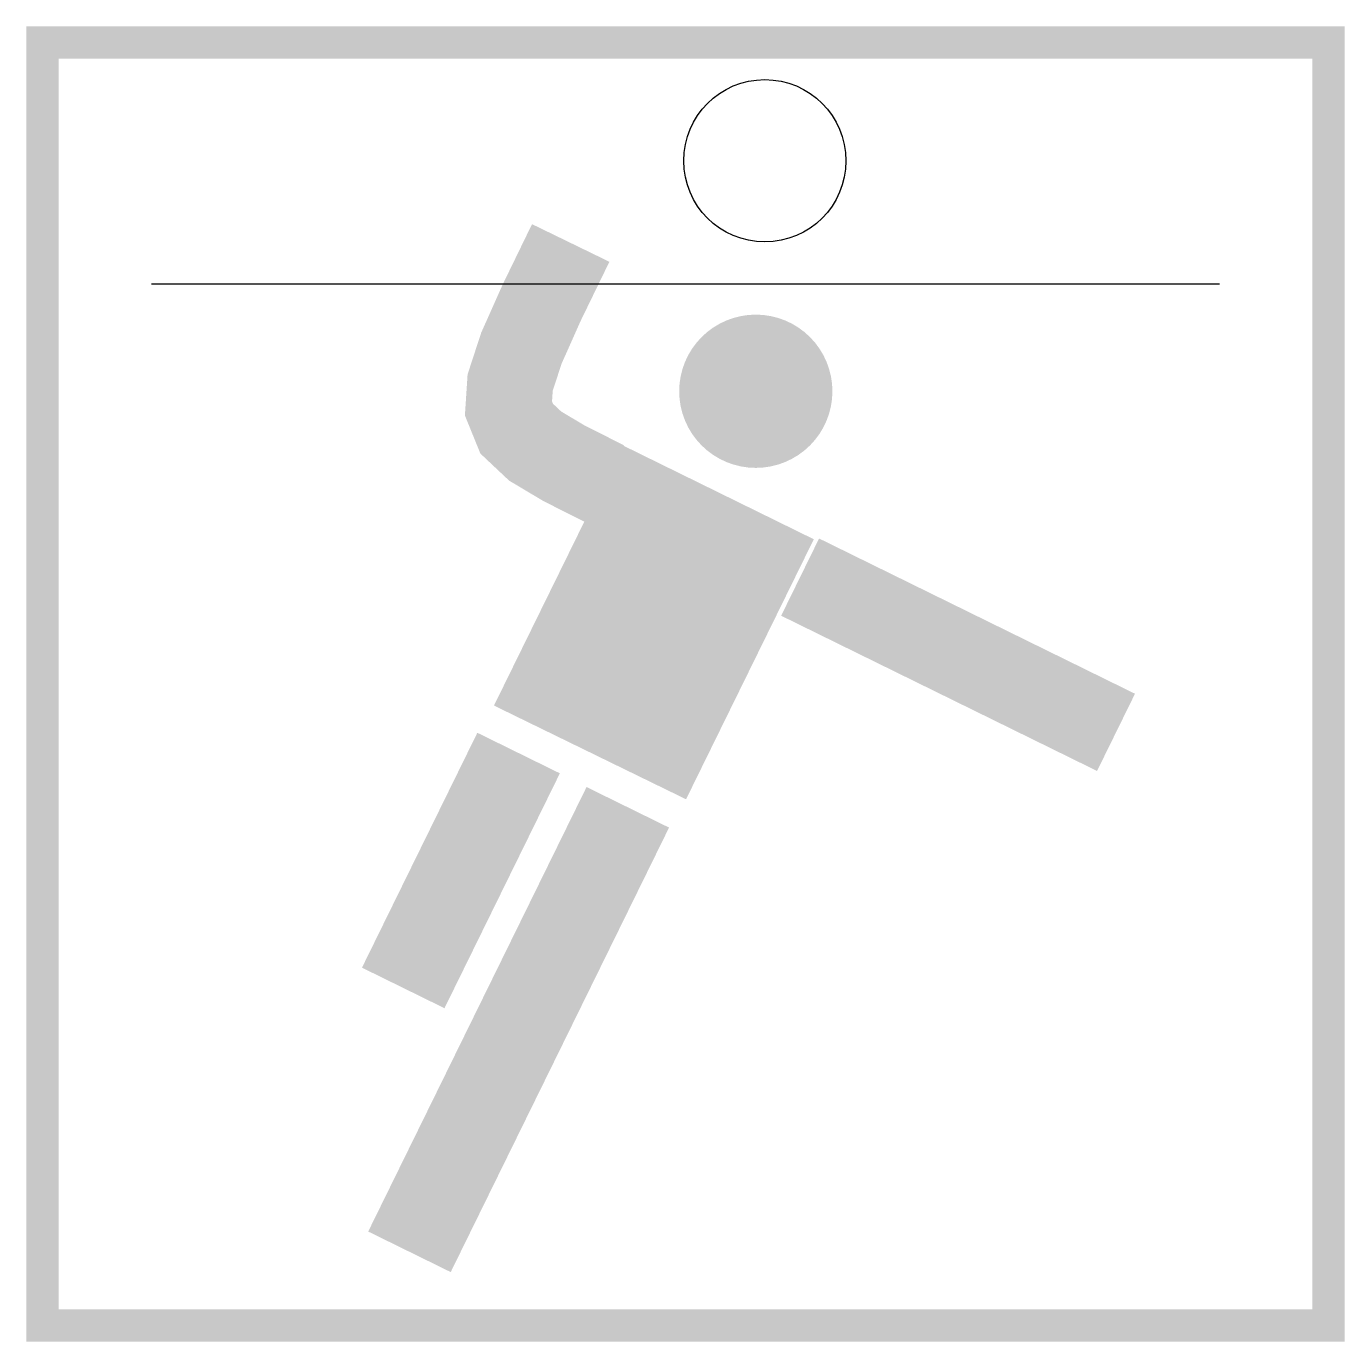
# Model space of a CAD drawing. Extents: x -0.454 to 0.466, y -0.443 to 0.474.
import ezdxf

# ---------------------------------------------------------------- set-up
doc = ezdxf.new("R2010")
doc.units = 0
doc.header["$LTSCALE"] = 50
doc.layers.add('SIMBOLI', color=2, linetype='CONTINUOUS')
doc.layers.add('SIMBOLI_IB', color=2, linetype='CONTINUOUS')

msp = doc.modelspace()

# ---------------------------------------------------------------- linework, layer by layer
at = {"layer": 'SIMBOLI', "const_width": 0.0225}
msp.add_lwpolyline([(0.45439, -0.432), (0.45439, 0.46259), (-0.44253, 0.46259), (-0.44253, -0.432)], close=True, dxfattribs=at)
at = {"layer": 'SIMBOLI_IB'}
for points, const_width in [([(-0.05039, 0.15492), (-0.07852, 0.16904), (-0.0989, 0.18119), (-0.11181, 0.19334), (-0.11754, 0.20744), (-0.11636, 0.22547), (-0.10854, 0.2494), (-0.09437, 0.28119), (-0.07413, 0.32282)], 0.06), ([(0.08587, 0.08983), (0.3062, -0.01842)], 0.06), ([(-0.11047, -0.03285), (-0.19094, -0.19663)], 0.06412), ([(-0.03431, -0.07068), (-0.18659, -0.38062)], 0.06412)]:
    msp.add_lwpolyline(points, dxfattribs=dict(at, const_width=const_width))
msp.add_lwpolyline([(-0.36642, 0.29435), (0.00593, 0.29435), (0.37828, 0.29435)], dxfattribs=at)
at = {"layer": 'SIMBOLI_IB', "const_width": 0.05344}
msp.add_lwpolyline([(0.02824, 0.21942, 1), (0.08168, 0.21942, 1)], format="xyb", close=True, dxfattribs=at)
at = {"layer": 'SIMBOLI_IB'}
msp.add_circle((0.06125, 0.38015), 0.05656, dxfattribs=at)
msp.add_solid([(-0.03838, 0.18196), (0.09541, 0.11623), (-0.12765, 0.00026), (0.00632, -0.06508)], dxfattribs=at)

doc.saveas('drawing.dxf')
